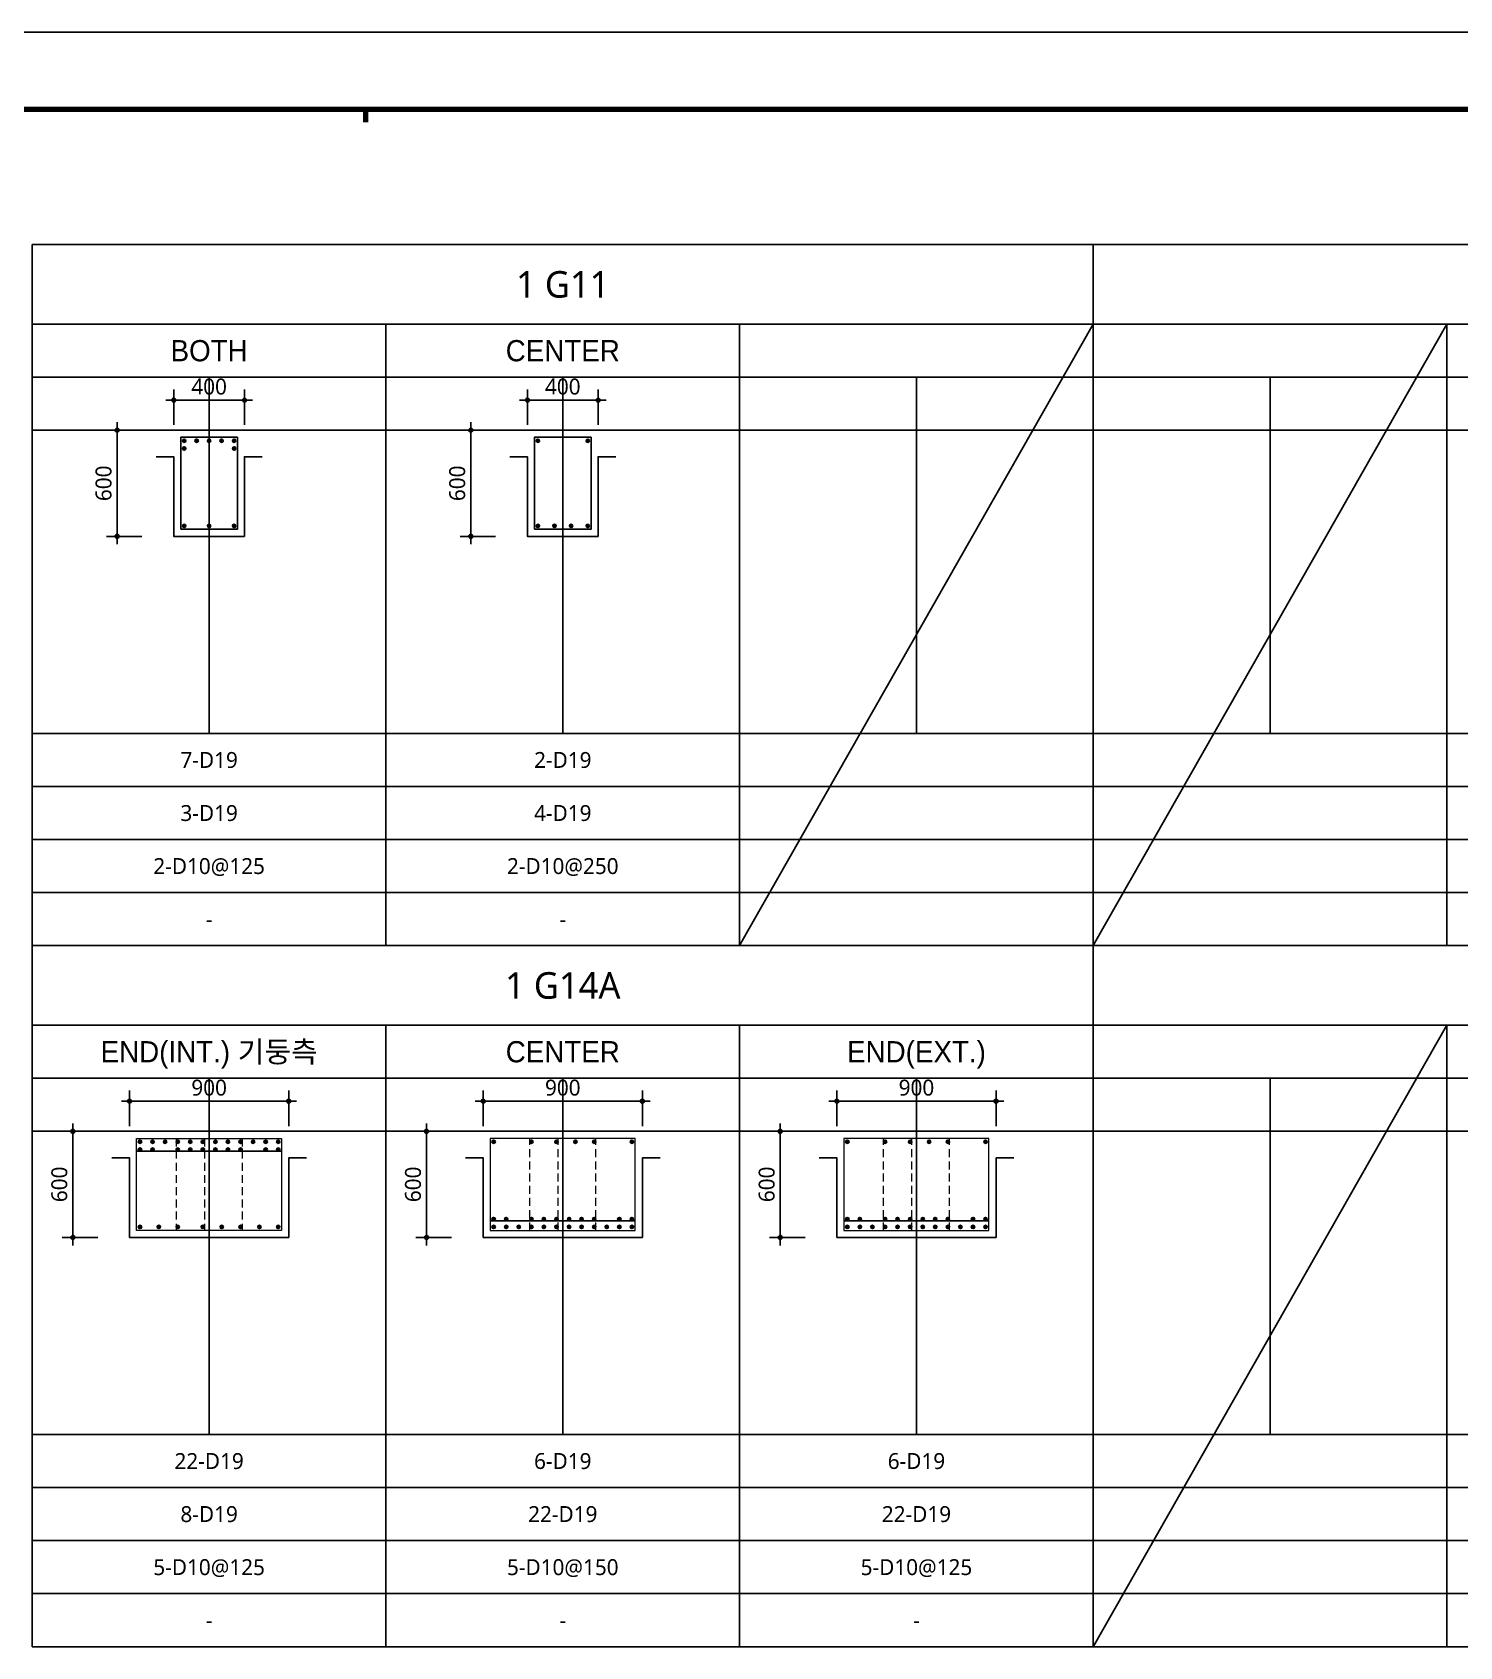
# Model space of a CAD drawing. Header units: millimetres. Extents: x 0 to 252030, y -124740 to 196020.
# Drawn here: x 160953 to 169025, y 115610 to 124740 of the extents above; entities that cross this region are included whole.
import ezdxf
from ezdxf.enums import TextEntityAlignment as Align

# ---------------------------------------------------------------- set-up
doc = ezdxf.new("R2010")
doc.units = ezdxf.units.MM
doc.header["$LTSCALE"] = 30
doc.linetypes.add('HID', pattern=[2.3, 1.5, -0.8])
doc.layers.get('DEFPOINTS').update_dxf_attribs({"color": 142})
for name, color, linetype in [('0-SEC1', 3, 'Continuous'), ('CON', 2, 'Continuous'), ('DIM', 7, 'Continuous'), ('ETC', 7, 'Continuous'), ('S-철근', 3, 'Continuous'), ('SHEET', 7, 'Continuous'), ('TXT', 3, 'Continuous'), ('XR-FORM_(도룡동)$0$Sheet', 7, 'Continuous')]:
    doc.layers.add(name, color=color, linetype=linetype)
doc.layers.add('Stirrup', color=1, linetype='Continuous', lineweight=0)
doc.layers.add('TieBar', color=7, linetype='HID', lineweight=0)
doc.styles.get("Standard").update_dxf_attribs({"font": 'malgun.ttf'})
doc.styles.add('돋움', font='Dotum.ttf')
doc.styles.add('맑은 고딕', font='malgun.ttf')
doc.dimstyles.new('30NDIM', dxfattribs={"dimscale": 50, "dimtxt": 3, "dimasz": 1.5, "dimexe": 2, "dimexo": 6, "dimgap": 1, "dimtad": 1, "dimdec": 0, "dimrnd": 0.25, "dimzin": 0, "dimdsep": 46, "dimtxsty": 'Standard', "dimblk": 'Z_DOT', "dimcen": 5, "dimclrd": 256, "dimclre": 256, "dimclrt": 3, "dimadec": 0, "dimazin": 0, "dimtm": 1e-09, "dimtfac": 1, "dimtdec": 0, "dimtix": 1, "dimtmove": 2, "dimatfit": 1, "dimldrblk": 'Z_DOT', "dimfxl": 1, "dimtolj": 1, "dimtzin": 0, "dimarcsym": 0})

# ---------------------------------------------------------------- blocks, each defined once
blk = doc.blocks.new('4등분')
at = {"layer": 'DEFPOINTS'}
for p, q in [((1000, 3214.5), (1000, 1200)), ((3000, 3214.5), (3000, 1200)), ((5000, 3214.5), (5000, 1200)), ((0, 2914.5), (6000, 2914.5))]:
    blk.add_line(p, q, dxfattribs=at)
at = {"layer": 'SHEET'}
blk.add_line((0, 3514.5), (6000, 3514.5), dxfattribs=at)
at = {"layer": 'SHEET', "color": 6}
for p, q in [((2000, 3514.5), (2000, 0)), ((4000, 3514.5), (4000, 0)), ((0, 3214.5), (6000, 3214.5)), ((0, 1200), (6000, 1200)), ((0, 900), (6000, 900)), ((0, 600), (6000, 600)), ((0, 300), (6000, 300))]:
    blk.add_line(p, q, dxfattribs=at)
at = {"layer": 'SHEET'}
blk.add_lwpolyline([(6000, 3964.5), (0, 3964.5), (0, 0), (6000, 0)], close=True, dxfattribs=at)
blk = doc.blocks.new('XR-FORM_(도룡동)$0$S')
at = {"layer": 'XR-FORM_(도룡동)$0$Sheet', "const_width": 100}
blk.add_lwpolyline([(1850, 57950), (82250, 57950), (82250, 1200), (1850, 1200)], close=True, dxfattribs=at)
at = {"layer": 'XR-FORM_(도룡동)$0$Sheet', "linetype": 'Continuous', "const_width": 100}
blk.add_lwpolyline([(38745, 57950), (38745, 57700)], dxfattribs=at)
blk = doc.blocks.new('XR-FORM_(도룡동)', base_point=(101.33, -56114.51))
at = {"layer": 'DEFPOINTS'}
blk.add_lwpolyline([(0, 0), (420, 0), (420, 297), (0, 297)], close=True, dxfattribs=at)
at = {"xscale": 0.005, "yscale": 0.005, "zscale": 0.005}
blk.add_blockref('XR-FORM_(도룡동)$0$S', (-0.25, 0), dxfattribs=at)
blk = doc.blocks.new('Z_DOT')
at = {"layer": 'DIM', "color": 0}
for p, q in [((-1, 0), (1, 0)), ((0, -1), (0, 1))]:
    blk.add_line(p, q, dxfattribs=at)
for radius in [0.25, 0.125]:
    blk.add_circle((0, 0), radius, dxfattribs=at)
blk = doc.blocks.new('*D633')
at = {"layer": 'DEFPOINTS', "color": 0, "transparency": 16777216}
for p in [(162153, 122659.7), (161753, 122339.5), (162153, 122339.5)]:
    blk.add_point(p, dxfattribs=at)
at = {"layer": 'DIM', "lineweight": -2, "transparency": 16777216}
for p, q in [((161753, 122519.5), (161753, 122719.7)), ((162153, 122519.5), (162153, 122719.7)), ((161798, 122659.7), (162108, 122659.7))]:
    blk.add_line(p, q, dxfattribs=at)
at = {"layer": 'DIM', "lineweight": -2, "transparency": 16777216, "xscale": 45, "yscale": 45, "zscale": 45, "rotation": 180}
blk.add_blockref('Z_DOT', (161753, 122659.7), dxfattribs=at)
at = {"layer": 'DIM', "lineweight": -2, "transparency": 16777216, "xscale": 45, "yscale": 45, "zscale": 45}
blk.add_blockref('Z_DOT', (162153, 122659.7), dxfattribs=at)
at = {"layer": 'DIM', "color": 3, "transparency": 16777216, "insert": (161953, 122736.1), "char_height": 90, "attachment_point": 5}
blk.add_mtext('\\A1;400', dxfattribs=at)
blk = doc.blocks.new('*D634')
at = {"layer": 'DEFPOINTS', "color": 0, "transparency": 16777216}
for p in [(161432.8, 122489.5), (161753, 122489.5), (161753, 121889.5)]:
    blk.add_point(p, dxfattribs=at)
at = {"layer": 'DIM', "lineweight": -2, "transparency": 16777216}
for p, q in [((161573, 122489.5), (161372.8, 122489.5)), ((161432.8, 121934.5), (161432.8, 122444.5)), ((161573, 121889.5), (161372.8, 121889.5))]:
    blk.add_line(p, q, dxfattribs=at)
at = {"layer": 'DIM', "lineweight": -2, "transparency": 16777216, "xscale": 45, "yscale": 45, "zscale": 45}
for p, rotation in [((161432.8, 122489.5), 90), ((161432.8, 121889.5), 270)]:
    blk.add_blockref('Z_DOT', p, dxfattribs=dict(at, rotation=rotation))
at = {"layer": 'DIM', "color": 3, "transparency": 16777216, "insert": (161356.4, 122189.5), "char_height": 90, "attachment_point": 5, "rotation": 90}
blk.add_mtext('\\A1;600', dxfattribs=at)
blk = doc.blocks.new('*D635')
at = {"layer": 'DEFPOINTS', "color": 0, "transparency": 16777216}
for p in [(164153, 122659.7), (163753, 122339.5), (164153, 122339.5)]:
    blk.add_point(p, dxfattribs=at)
at = {"layer": 'DIM', "lineweight": -2, "transparency": 16777216}
for p, q in [((163753, 122519.5), (163753, 122719.7)), ((164153, 122519.5), (164153, 122719.7)), ((163798, 122659.7), (164108, 122659.7))]:
    blk.add_line(p, q, dxfattribs=at)
at = {"layer": 'DIM', "lineweight": -2, "transparency": 16777216, "xscale": 45, "yscale": 45, "zscale": 45, "rotation": 180}
blk.add_blockref('Z_DOT', (163753, 122659.7), dxfattribs=at)
at = {"layer": 'DIM', "lineweight": -2, "transparency": 16777216, "xscale": 45, "yscale": 45, "zscale": 45}
blk.add_blockref('Z_DOT', (164153, 122659.7), dxfattribs=at)
at = {"layer": 'DIM', "color": 3, "transparency": 16777216, "insert": (163953, 122736.1), "char_height": 90, "attachment_point": 5}
blk.add_mtext('\\A1;400', dxfattribs=at)
blk = doc.blocks.new('*D636')
at = {"layer": 'DEFPOINTS', "color": 0, "transparency": 16777216}
for p in [(163432.8, 122489.5), (163753, 122489.5), (163753, 121889.5)]:
    blk.add_point(p, dxfattribs=at)
at = {"layer": 'DIM', "lineweight": -2, "transparency": 16777216}
for p, q in [((163573, 122489.5), (163372.8, 122489.5)), ((163432.8, 121934.5), (163432.8, 122444.5)), ((163573, 121889.5), (163372.8, 121889.5))]:
    blk.add_line(p, q, dxfattribs=at)
at = {"layer": 'DIM', "lineweight": -2, "transparency": 16777216, "xscale": 45, "yscale": 45, "zscale": 45}
for p, rotation in [((163432.8, 122489.5), 90), ((163432.8, 121889.5), 270)]:
    blk.add_blockref('Z_DOT', p, dxfattribs=dict(at, rotation=rotation))
at = {"layer": 'DIM', "color": 3, "transparency": 16777216, "insert": (163356.4, 122189.5), "char_height": 90, "attachment_point": 5, "rotation": 90}
blk.add_mtext('\\A1;600', dxfattribs=at)
blk = doc.blocks.new('*D1129')
at = {"layer": 'DEFPOINTS', "color": 0, "transparency": 16777216}
for p in [(162403, 118695.2), (161503, 118375), (162403, 118375)]:
    blk.add_point(p, dxfattribs=at)
at = {"layer": 'DIM', "lineweight": -2, "transparency": 16777216}
for p, q in [((161503, 118555), (161503, 118755.2)), ((161548, 118695.2), (162358, 118695.2)), ((162403, 118555), (162403, 118755.2))]:
    blk.add_line(p, q, dxfattribs=at)
at = {"layer": 'DIM', "lineweight": -2, "transparency": 16777216, "xscale": 45, "yscale": 45, "zscale": 45, "rotation": 180}
blk.add_blockref('Z_DOT', (161503, 118695.2), dxfattribs=at)
at = {"layer": 'DIM', "lineweight": -2, "transparency": 16777216, "xscale": 45, "yscale": 45, "zscale": 45}
blk.add_blockref('Z_DOT', (162403, 118695.2), dxfattribs=at)
at = {"layer": 'DIM', "color": 3, "transparency": 16777216, "insert": (161953, 118771.6), "char_height": 90, "attachment_point": 5}
blk.add_mtext('\\A1;900', dxfattribs=at)
blk = doc.blocks.new('*D1130')
at = {"layer": 'DEFPOINTS', "color": 0, "transparency": 16777216}
for p in [(161182.8, 118525), (161503, 118525), (161503, 117925)]:
    blk.add_point(p, dxfattribs=at)
at = {"layer": 'DIM', "lineweight": -2, "transparency": 16777216}
for p, q in [((161323, 118525), (161122.8, 118525)), ((161182.8, 117970), (161182.8, 118480)), ((161323, 117925), (161122.8, 117925))]:
    blk.add_line(p, q, dxfattribs=at)
at = {"layer": 'DIM', "lineweight": -2, "transparency": 16777216, "xscale": 45, "yscale": 45, "zscale": 45}
for p, rotation in [((161182.8, 118525), 90), ((161182.8, 117925), 270)]:
    blk.add_blockref('Z_DOT', p, dxfattribs=dict(at, rotation=rotation))
at = {"layer": 'DIM', "color": 3, "transparency": 16777216, "insert": (161106.4, 118225), "char_height": 90, "attachment_point": 5, "rotation": 90}
blk.add_mtext('\\A1;600', dxfattribs=at)
blk = doc.blocks.new('*D1131')
at = {"layer": 'DEFPOINTS', "color": 0, "transparency": 16777216}
for p in [(164403, 118695.2), (163503, 118375), (164403, 118375)]:
    blk.add_point(p, dxfattribs=at)
at = {"layer": 'DIM', "lineweight": -2, "transparency": 16777216}
for p, q in [((163503, 118555), (163503, 118755.2)), ((163548, 118695.2), (164358, 118695.2)), ((164403, 118555), (164403, 118755.2))]:
    blk.add_line(p, q, dxfattribs=at)
at = {"layer": 'DIM', "lineweight": -2, "transparency": 16777216, "xscale": 45, "yscale": 45, "zscale": 45, "rotation": 180}
blk.add_blockref('Z_DOT', (163503, 118695.2), dxfattribs=at)
at = {"layer": 'DIM', "lineweight": -2, "transparency": 16777216, "xscale": 45, "yscale": 45, "zscale": 45}
blk.add_blockref('Z_DOT', (164403, 118695.2), dxfattribs=at)
at = {"layer": 'DIM', "color": 3, "transparency": 16777216, "insert": (163953, 118771.6), "char_height": 90, "attachment_point": 5}
blk.add_mtext('\\A1;900', dxfattribs=at)
blk = doc.blocks.new('*D1132')
at = {"layer": 'DEFPOINTS', "color": 0, "transparency": 16777216}
for p in [(163182.8, 118525), (163503, 118525), (163503, 117925)]:
    blk.add_point(p, dxfattribs=at)
at = {"layer": 'DIM', "lineweight": -2, "transparency": 16777216}
for p, q in [((163323, 118525), (163122.8, 118525)), ((163182.8, 117970), (163182.8, 118480)), ((163323, 117925), (163122.8, 117925))]:
    blk.add_line(p, q, dxfattribs=at)
at = {"layer": 'DIM', "lineweight": -2, "transparency": 16777216, "xscale": 45, "yscale": 45, "zscale": 45}
for p, rotation in [((163182.8, 118525), 90), ((163182.8, 117925), 270)]:
    blk.add_blockref('Z_DOT', p, dxfattribs=dict(at, rotation=rotation))
at = {"layer": 'DIM', "color": 3, "transparency": 16777216, "insert": (163106.4, 118225), "char_height": 90, "attachment_point": 5, "rotation": 90}
blk.add_mtext('\\A1;600', dxfattribs=at)
blk = doc.blocks.new('*D1133')
at = {"layer": 'DEFPOINTS', "color": 0, "transparency": 16777216}
for p in [(166403, 118695.2), (165503, 118375), (166403, 118375)]:
    blk.add_point(p, dxfattribs=at)
at = {"layer": 'DIM', "lineweight": -2, "transparency": 16777216}
for p, q in [((165503, 118555), (165503, 118755.2)), ((165548, 118695.2), (166358, 118695.2)), ((166403, 118555), (166403, 118755.2))]:
    blk.add_line(p, q, dxfattribs=at)
at = {"layer": 'DIM', "lineweight": -2, "transparency": 16777216, "xscale": 45, "yscale": 45, "zscale": 45, "rotation": 180}
blk.add_blockref('Z_DOT', (165503, 118695.2), dxfattribs=at)
at = {"layer": 'DIM', "lineweight": -2, "transparency": 16777216, "xscale": 45, "yscale": 45, "zscale": 45}
blk.add_blockref('Z_DOT', (166403, 118695.2), dxfattribs=at)
at = {"layer": 'DIM', "color": 3, "transparency": 16777216, "insert": (165953, 118771.6), "char_height": 90, "attachment_point": 5}
blk.add_mtext('\\A1;900', dxfattribs=at)
blk = doc.blocks.new('*D1134')
at = {"layer": 'DEFPOINTS', "color": 0, "transparency": 16777216}
for p in [(165182.8, 118525), (165503, 118525), (165503, 117925)]:
    blk.add_point(p, dxfattribs=at)
at = {"layer": 'DIM', "lineweight": -2, "transparency": 16777216}
for p, q in [((165323, 118525), (165122.8, 118525)), ((165182.8, 117970), (165182.8, 118480)), ((165323, 117925), (165122.8, 117925))]:
    blk.add_line(p, q, dxfattribs=at)
at = {"layer": 'DIM', "lineweight": -2, "transparency": 16777216, "xscale": 45, "yscale": 45, "zscale": 45}
for p, rotation in [((165182.8, 118525), 90), ((165182.8, 117925), 270)]:
    blk.add_blockref('Z_DOT', p, dxfattribs=dict(at, rotation=rotation))
at = {"layer": 'DIM', "color": 3, "transparency": 16777216, "insert": (165106.4, 118225), "char_height": 90, "attachment_point": 5, "rotation": 90}
blk.add_mtext('\\A1;600', dxfattribs=at)

msp = doc.modelspace()

# ---------------------------------------------------------------- hatches: boundary and pattern name
at = {"layer": 'S-철근'}
h = msp.add_hatch(color=256, dxfattribs=at)
edge = h.paths.add_edge_path()
edge.add_arc((161812.08013, 122430.41992), 9.55, 0, 180)
edge.add_arc((161812.08013, 122430.41992), 9.55, 180, 360)
h = msp.add_hatch(color=256, dxfattribs=at)
edge = h.paths.add_edge_path()
edge.add_arc((161882.54013, 122430.41992), 9.55, 0, 180)
edge.add_arc((161882.54013, 122430.41992), 9.55, 180, 360)
h = msp.add_hatch(color=256, dxfattribs=at)
edge = h.paths.add_edge_path()
edge.add_arc((161953.00013, 122430.41992), 9.55, 0, 180)
edge.add_arc((161953.00013, 122430.41992), 9.55, 180, 360)
h = msp.add_hatch(color=256, dxfattribs=at)
edge = h.paths.add_edge_path()
edge.add_arc((162023.46013, 122430.41992), 9.55, 0, 180)
edge.add_arc((162023.46013, 122430.41992), 9.55, 180, 360)
h = msp.add_hatch(color=256, dxfattribs=at)
edge = h.paths.add_edge_path()
edge.add_arc((162093.92013, 122430.41992), 9.55, 0, 180)
edge.add_arc((162093.92013, 122430.41992), 9.55, 180, 360)
h = msp.add_hatch(color=256, dxfattribs=at)
edge = h.paths.add_edge_path()
edge.add_arc((163812.08013, 122430.41992), 9.55, 0, 180)
edge.add_arc((163812.08013, 122430.41992), 9.55, 180, 360)
h = msp.add_hatch(color=256, dxfattribs=at)
edge = h.paths.add_edge_path()
edge.add_arc((164093.92013, 122430.41992), 9.55, 0, 180)
edge.add_arc((164093.92013, 122430.41992), 9.55, 180, 360)
h = msp.add_hatch(color=256, dxfattribs=at)
edge = h.paths.add_edge_path()
edge.add_arc((161812.08013, 122386.31992), 9.55, 0, 180)
edge.add_arc((161812.08013, 122386.31992), 9.55, 180, 360)
h = msp.add_hatch(color=256, dxfattribs=at)
edge = h.paths.add_edge_path()
edge.add_arc((162093.92013, 122386.31992), 9.55, 0, 180)
edge.add_arc((162093.92013, 122386.31992), 9.55, 180, 360)
h = msp.add_hatch(color=256, dxfattribs=at)
edge = h.paths.add_edge_path()
edge.add_arc((161812.08013, 121948.57992), 9.55, 0, 180)
edge.add_arc((161812.08013, 121948.57992), 9.55, 180, 360)
h = msp.add_hatch(color=256, dxfattribs=at)
edge = h.paths.add_edge_path()
edge.add_arc((161953.00013, 121948.57992), 9.55, 0, 180)
edge.add_arc((161953.00013, 121948.57992), 9.55, 180, 360)
h = msp.add_hatch(color=256, dxfattribs=at)
edge = h.paths.add_edge_path()
edge.add_arc((162093.92013, 121948.57992), 9.55, 0, 180)
edge.add_arc((162093.92013, 121948.57992), 9.55, 180, 360)
h = msp.add_hatch(color=256, dxfattribs=at)
edge = h.paths.add_edge_path()
edge.add_arc((163812.08013, 121948.57992), 9.55, 0, 180)
edge.add_arc((163812.08013, 121948.57992), 9.55, 180, 360)
h = msp.add_hatch(color=256, dxfattribs=at)
edge = h.paths.add_edge_path()
edge.add_arc((163906.0268, 121948.57992), 9.55, 0, 180)
edge.add_arc((163906.0268, 121948.57992), 9.55, 180, 360)
h = msp.add_hatch(color=256, dxfattribs=at)
edge = h.paths.add_edge_path()
edge.add_arc((163999.97347, 121948.57992), 9.55, 0, 180)
edge.add_arc((163999.97347, 121948.57992), 9.55, 180, 360)
h = msp.add_hatch(color=256, dxfattribs=at)
edge = h.paths.add_edge_path()
edge.add_arc((164093.92013, 121948.57992), 9.55, 0, 180)
edge.add_arc((164093.92013, 121948.57992), 9.55, 180, 360)
h = msp.add_hatch(color=256, dxfattribs=at)
edge = h.paths.add_edge_path()
edge.add_arc((161562.08013, 118465.91992), 9.55, 0, 180)
edge.add_arc((161562.08013, 118465.91992), 9.55, 180, 360)
h = msp.add_hatch(color=256, dxfattribs=at)
edge = h.paths.add_edge_path()
edge.add_arc((161562.08013, 118421.81992), 9.55, 0, 180)
edge.add_arc((161562.08013, 118421.81992), 9.55, 180, 360)
h = msp.add_hatch(color=256, dxfattribs=at)
edge = h.paths.add_edge_path()
edge.add_arc((161633.1565, 118465.91992), 9.55, 0, 180)
edge.add_arc((161633.1565, 118465.91992), 9.55, 180, 360)
h = msp.add_hatch(color=256, dxfattribs=at)
edge = h.paths.add_edge_path()
edge.add_arc((161633.1565, 118421.81992), 9.55, 0, 180)
edge.add_arc((161633.1565, 118421.81992), 9.55, 180, 360)
h = msp.add_hatch(color=256, dxfattribs=at)
edge = h.paths.add_edge_path()
edge.add_arc((161704.23286, 118465.91992), 9.55, 0, 180)
edge.add_arc((161704.23286, 118465.91992), 9.55, 180, 360)
h = msp.add_hatch(color=256, dxfattribs=at)
edge = h.paths.add_edge_path()
edge.add_arc((161775.30922, 118465.91992), 9.55, 0, 180)
edge.add_arc((161775.30922, 118465.91992), 9.55, 180, 360)
h = msp.add_hatch(color=256, dxfattribs=at)
edge = h.paths.add_edge_path()
edge.add_arc((161775.30922, 118421.81992), 9.55, 0, 180)
edge.add_arc((161775.30922, 118421.81992), 9.55, 180, 360)
h = msp.add_hatch(color=256, dxfattribs=at)
edge = h.paths.add_edge_path()
edge.add_arc((161846.38559, 118465.91992), 9.55, 0, 180)
edge.add_arc((161846.38559, 118465.91992), 9.55, 180, 360)
h = msp.add_hatch(color=256, dxfattribs=at)
edge = h.paths.add_edge_path()
edge.add_arc((161846.38559, 118421.81992), 9.55, 0, 180)
edge.add_arc((161846.38559, 118421.81992), 9.55, 180, 360)
h = msp.add_hatch(color=256, dxfattribs=at)
edge = h.paths.add_edge_path()
edge.add_arc((161917.46195, 118465.91992), 9.55, 0, 180)
edge.add_arc((161917.46195, 118465.91992), 9.55, 180, 360)
h = msp.add_hatch(color=256, dxfattribs=at)
edge = h.paths.add_edge_path()
edge.add_arc((161917.46195, 118421.81992), 9.55, 0, 180)
edge.add_arc((161917.46195, 118421.81992), 9.55, 180, 360)
h = msp.add_hatch(color=256, dxfattribs=at)
edge = h.paths.add_edge_path()
edge.add_arc((161988.53831, 118465.91992), 9.55, 0, 180)
edge.add_arc((161988.53831, 118465.91992), 9.55, 180, 360)
h = msp.add_hatch(color=256, dxfattribs=at)
edge = h.paths.add_edge_path()
edge.add_arc((161988.53831, 118421.81992), 9.55, 0, 180)
edge.add_arc((161988.53831, 118421.81992), 9.55, 180, 360)
h = msp.add_hatch(color=256, dxfattribs=at)
edge = h.paths.add_edge_path()
edge.add_arc((162059.61468, 118465.91992), 9.55, 0, 180)
edge.add_arc((162059.61468, 118465.91992), 9.55, 180, 360)
h = msp.add_hatch(color=256, dxfattribs=at)
edge = h.paths.add_edge_path()
edge.add_arc((162059.61468, 118421.81992), 9.55, 0, 180)
edge.add_arc((162059.61468, 118421.81992), 9.55, 180, 360)
h = msp.add_hatch(color=256, dxfattribs=at)
edge = h.paths.add_edge_path()
edge.add_arc((162130.69104, 118465.91992), 9.55, 0, 180)
edge.add_arc((162130.69104, 118465.91992), 9.55, 180, 360)
h = msp.add_hatch(color=256, dxfattribs=at)
edge = h.paths.add_edge_path()
edge.add_arc((162130.69104, 118421.81992), 9.55, 0, 180)
edge.add_arc((162130.69104, 118421.81992), 9.55, 180, 360)
h = msp.add_hatch(color=256, dxfattribs=at)
edge = h.paths.add_edge_path()
edge.add_arc((162201.7674, 118465.91992), 9.55, 0, 180)
edge.add_arc((162201.7674, 118465.91992), 9.55, 180, 360)
h = msp.add_hatch(color=256, dxfattribs=at)
edge = h.paths.add_edge_path()
edge.add_arc((162272.84377, 118465.91992), 9.55, 0, 180)
edge.add_arc((162272.84377, 118465.91992), 9.55, 180, 360)
h = msp.add_hatch(color=256, dxfattribs=at)
edge = h.paths.add_edge_path()
edge.add_arc((162272.84377, 118421.81992), 9.55, 0, 180)
edge.add_arc((162272.84377, 118421.81992), 9.55, 180, 360)
h = msp.add_hatch(color=256, dxfattribs=at)
edge = h.paths.add_edge_path()
edge.add_arc((162343.92013, 118465.91992), 9.55, 0, 180)
edge.add_arc((162343.92013, 118465.91992), 9.55, 180, 360)
h = msp.add_hatch(color=256, dxfattribs=at)
edge = h.paths.add_edge_path()
edge.add_arc((162343.92013, 118421.81992), 9.55, 0, 180)
edge.add_arc((162343.92013, 118421.81992), 9.55, 180, 360)
h = msp.add_hatch(color=256, dxfattribs=at)
edge = h.paths.add_edge_path()
edge.add_arc((163562.08013, 118465.91992), 9.55, 180, 360, ccw=False)
edge.add_arc((163562.08013, 118465.91992), 9.55, 0, 180, ccw=False)
h = msp.add_hatch(color=256, dxfattribs=at)
edge = h.paths.add_edge_path()
edge.add_arc((163775.30922, 118465.91992), 9.55, 180, 360, ccw=False)
edge.add_arc((163775.30922, 118465.91992), 9.55, 0, 180, ccw=False)
h = msp.add_hatch(color=256, dxfattribs=at)
edge = h.paths.add_edge_path()
edge.add_arc((163917.46195, 118465.91992), 9.55, 180, 360, ccw=False)
edge.add_arc((163917.46195, 118465.91992), 9.55, 0, 180, ccw=False)
h = msp.add_hatch(color=256, dxfattribs=at)
edge = h.paths.add_edge_path()
edge.add_arc((164024.0765, 118465.91992), 9.55, 180, 360, ccw=False)
edge.add_arc((164024.0765, 118465.91992), 9.55, 0, 180, ccw=False)
h = msp.add_hatch(color=256, dxfattribs=at)
edge = h.paths.add_edge_path()
edge.add_arc((164130.69104, 118465.91992), 9.55, 180, 360, ccw=False)
edge.add_arc((164130.69104, 118465.91992), 9.55, 0, 180, ccw=False)
h = msp.add_hatch(color=256, dxfattribs=at)
edge = h.paths.add_edge_path()
edge.add_arc((164343.92013, 118465.91992), 9.55, 180, 360, ccw=False)
edge.add_arc((164343.92013, 118465.91992), 9.55, 0, 180, ccw=False)
h = msp.add_hatch(color=256, dxfattribs=at)
edge = h.paths.add_edge_path()
edge.add_arc((165562.08013, 118465.91992), 9.55, 180, 360, ccw=False)
edge.add_arc((165562.08013, 118465.91992), 9.55, 0, 180, ccw=False)
h = msp.add_hatch(color=256, dxfattribs=at)
edge = h.paths.add_edge_path()
edge.add_arc((165775.30922, 118465.91992), 9.55, 180, 360, ccw=False)
edge.add_arc((165775.30922, 118465.91992), 9.55, 0, 180, ccw=False)
h = msp.add_hatch(color=256, dxfattribs=at)
edge = h.paths.add_edge_path()
edge.add_arc((165917.46195, 118465.91992), 9.55, 180, 360, ccw=False)
edge.add_arc((165917.46195, 118465.91992), 9.55, 0, 180, ccw=False)
h = msp.add_hatch(color=256, dxfattribs=at)
edge = h.paths.add_edge_path()
edge.add_arc((166024.0765, 118465.91992), 9.55, 180, 360, ccw=False)
edge.add_arc((166024.0765, 118465.91992), 9.55, 0, 180, ccw=False)
h = msp.add_hatch(color=256, dxfattribs=at)
edge = h.paths.add_edge_path()
edge.add_arc((166130.69104, 118465.91992), 9.55, 180, 360, ccw=False)
edge.add_arc((166130.69104, 118465.91992), 9.55, 0, 180, ccw=False)
h = msp.add_hatch(color=256, dxfattribs=at)
edge = h.paths.add_edge_path()
edge.add_arc((166343.92013, 118465.91992), 9.55, 180, 360, ccw=False)
edge.add_arc((166343.92013, 118465.91992), 9.55, 0, 180, ccw=False)
h = msp.add_hatch(color=256, dxfattribs=at)
edge = h.paths.add_edge_path()
edge.add_arc((161562.08013, 117984.07992), 9.55, 0, 180)
edge.add_arc((161562.08013, 117984.07992), 9.55, 180, 360)
h = msp.add_hatch(color=256, dxfattribs=at)
edge = h.paths.add_edge_path()
edge.add_arc((161668.69468, 117984.07992), 9.55, 0, 180)
edge.add_arc((161668.69468, 117984.07992), 9.55, 180, 360)
h = msp.add_hatch(color=256, dxfattribs=at)
edge = h.paths.add_edge_path()
edge.add_arc((161775.30922, 117984.07992), 9.55, 0, 180)
edge.add_arc((161775.30922, 117984.07992), 9.55, 180, 360)
h = msp.add_hatch(color=256, dxfattribs=at)
edge = h.paths.add_edge_path()
edge.add_arc((161917.46195, 117984.07992), 9.55, 0, 180)
edge.add_arc((161917.46195, 117984.07992), 9.55, 180, 360)
h = msp.add_hatch(color=256, dxfattribs=at)
edge = h.paths.add_edge_path()
edge.add_arc((162024.0765, 117984.07992), 9.55, 0, 180)
edge.add_arc((162024.0765, 117984.07992), 9.55, 180, 360)
h = msp.add_hatch(color=256, dxfattribs=at)
edge = h.paths.add_edge_path()
edge.add_arc((162130.69104, 117984.07992), 9.55, 0, 180)
edge.add_arc((162130.69104, 117984.07992), 9.55, 180, 360)
h = msp.add_hatch(color=256, dxfattribs=at)
edge = h.paths.add_edge_path()
edge.add_arc((162237.30559, 117984.07992), 9.55, 0, 180)
edge.add_arc((162237.30559, 117984.07992), 9.55, 180, 360)
h = msp.add_hatch(color=256, dxfattribs=at)
edge = h.paths.add_edge_path()
edge.add_arc((162343.92013, 117984.07992), 9.55, 0, 180)
edge.add_arc((162343.92013, 117984.07992), 9.55, 180, 360)
h = msp.add_hatch(color=256, dxfattribs=at)
edge = h.paths.add_edge_path()
edge.add_arc((163562.08013, 118028.17992), 9.55, 180, 360, ccw=False)
edge.add_arc((163562.08013, 118028.17992), 9.55, 0, 180, ccw=False)
h = msp.add_hatch(color=256, dxfattribs=at)
edge = h.paths.add_edge_path()
edge.add_arc((163562.08013, 117984.07992), 9.55, 180, 360, ccw=False)
edge.add_arc((163562.08013, 117984.07992), 9.55, 0, 180, ccw=False)
h = msp.add_hatch(color=256, dxfattribs=at)
edge = h.paths.add_edge_path()
edge.add_arc((163633.1565, 118028.17992), 9.55, 180, 360, ccw=False)
edge.add_arc((163633.1565, 118028.17992), 9.55, 0, 180, ccw=False)
h = msp.add_hatch(color=256, dxfattribs=at)
edge = h.paths.add_edge_path()
edge.add_arc((163633.1565, 117984.07992), 9.55, 180, 360, ccw=False)
edge.add_arc((163633.1565, 117984.07992), 9.55, 0, 180, ccw=False)
h = msp.add_hatch(color=256, dxfattribs=at)
edge = h.paths.add_edge_path()
edge.add_arc((163704.23286, 117984.07992), 9.55, 180, 360, ccw=False)
edge.add_arc((163704.23286, 117984.07992), 9.55, 0, 180, ccw=False)
h = msp.add_hatch(color=256, dxfattribs=at)
edge = h.paths.add_edge_path()
edge.add_arc((163775.30922, 118028.17992), 9.55, 180, 360, ccw=False)
edge.add_arc((163775.30922, 118028.17992), 9.55, 0, 180, ccw=False)
h = msp.add_hatch(color=256, dxfattribs=at)
edge = h.paths.add_edge_path()
edge.add_arc((163775.30922, 117984.07992), 9.55, 180, 360, ccw=False)
edge.add_arc((163775.30922, 117984.07992), 9.55, 0, 180, ccw=False)
h = msp.add_hatch(color=256, dxfattribs=at)
edge = h.paths.add_edge_path()
edge.add_arc((163846.38559, 118028.17992), 9.55, 180, 360, ccw=False)
edge.add_arc((163846.38559, 118028.17992), 9.55, 0, 180, ccw=False)
h = msp.add_hatch(color=256, dxfattribs=at)
edge = h.paths.add_edge_path()
edge.add_arc((163846.38559, 117984.07992), 9.55, 180, 360, ccw=False)
edge.add_arc((163846.38559, 117984.07992), 9.55, 0, 180, ccw=False)
h = msp.add_hatch(color=256, dxfattribs=at)
edge = h.paths.add_edge_path()
edge.add_arc((163917.46195, 118028.17992), 9.55, 180, 360, ccw=False)
edge.add_arc((163917.46195, 118028.17992), 9.55, 0, 180, ccw=False)
h = msp.add_hatch(color=256, dxfattribs=at)
edge = h.paths.add_edge_path()
edge.add_arc((163917.46195, 117984.07992), 9.55, 180, 360, ccw=False)
edge.add_arc((163917.46195, 117984.07992), 9.55, 0, 180, ccw=False)
h = msp.add_hatch(color=256, dxfattribs=at)
edge = h.paths.add_edge_path()
edge.add_arc((163988.53831, 118028.17992), 9.55, 180, 360, ccw=False)
edge.add_arc((163988.53831, 118028.17992), 9.55, 0, 180, ccw=False)
h = msp.add_hatch(color=256, dxfattribs=at)
edge = h.paths.add_edge_path()
edge.add_arc((163988.53831, 117984.07992), 9.55, 180, 360, ccw=False)
edge.add_arc((163988.53831, 117984.07992), 9.55, 0, 180, ccw=False)
h = msp.add_hatch(color=256, dxfattribs=at)
edge = h.paths.add_edge_path()
edge.add_arc((164059.61468, 118028.17992), 9.55, 180, 360, ccw=False)
edge.add_arc((164059.61468, 118028.17992), 9.55, 0, 180, ccw=False)
h = msp.add_hatch(color=256, dxfattribs=at)
edge = h.paths.add_edge_path()
edge.add_arc((164059.61468, 117984.07992), 9.55, 180, 360, ccw=False)
edge.add_arc((164059.61468, 117984.07992), 9.55, 0, 180, ccw=False)
h = msp.add_hatch(color=256, dxfattribs=at)
edge = h.paths.add_edge_path()
edge.add_arc((164130.69104, 118028.17992), 9.55, 180, 360, ccw=False)
edge.add_arc((164130.69104, 118028.17992), 9.55, 0, 180, ccw=False)
h = msp.add_hatch(color=256, dxfattribs=at)
edge = h.paths.add_edge_path()
edge.add_arc((164130.69104, 117984.07992), 9.55, 180, 360, ccw=False)
edge.add_arc((164130.69104, 117984.07992), 9.55, 0, 180, ccw=False)
h = msp.add_hatch(color=256, dxfattribs=at)
edge = h.paths.add_edge_path()
edge.add_arc((164201.7674, 117984.07992), 9.55, 180, 360, ccw=False)
edge.add_arc((164201.7674, 117984.07992), 9.55, 0, 180, ccw=False)
h = msp.add_hatch(color=256, dxfattribs=at)
edge = h.paths.add_edge_path()
edge.add_arc((164272.84377, 118028.17992), 9.55, 180, 360, ccw=False)
edge.add_arc((164272.84377, 118028.17992), 9.55, 0, 180, ccw=False)
h = msp.add_hatch(color=256, dxfattribs=at)
edge = h.paths.add_edge_path()
edge.add_arc((164272.84377, 117984.07992), 9.55, 180, 360, ccw=False)
edge.add_arc((164272.84377, 117984.07992), 9.55, 0, 180, ccw=False)
h = msp.add_hatch(color=256, dxfattribs=at)
edge = h.paths.add_edge_path()
edge.add_arc((164343.92013, 118028.17992), 9.55, 180, 360, ccw=False)
edge.add_arc((164343.92013, 118028.17992), 9.55, 0, 180, ccw=False)
h = msp.add_hatch(color=256, dxfattribs=at)
edge = h.paths.add_edge_path()
edge.add_arc((164343.92013, 117984.07992), 9.55, 180, 360, ccw=False)
edge.add_arc((164343.92013, 117984.07992), 9.55, 0, 180, ccw=False)
h = msp.add_hatch(color=256, dxfattribs=at)
edge = h.paths.add_edge_path()
edge.add_arc((165562.08013, 118028.17992), 9.55, 180, 360, ccw=False)
edge.add_arc((165562.08013, 118028.17992), 9.55, 0, 180, ccw=False)
h = msp.add_hatch(color=256, dxfattribs=at)
edge = h.paths.add_edge_path()
edge.add_arc((165562.08013, 117984.07992), 9.55, 180, 360, ccw=False)
edge.add_arc((165562.08013, 117984.07992), 9.55, 0, 180, ccw=False)
h = msp.add_hatch(color=256, dxfattribs=at)
edge = h.paths.add_edge_path()
edge.add_arc((165633.1565, 118028.17992), 9.55, 180, 360, ccw=False)
edge.add_arc((165633.1565, 118028.17992), 9.55, 0, 180, ccw=False)
h = msp.add_hatch(color=256, dxfattribs=at)
edge = h.paths.add_edge_path()
edge.add_arc((165633.1565, 117984.07992), 9.55, 180, 360, ccw=False)
edge.add_arc((165633.1565, 117984.07992), 9.55, 0, 180, ccw=False)
h = msp.add_hatch(color=256, dxfattribs=at)
edge = h.paths.add_edge_path()
edge.add_arc((165704.23286, 117984.07992), 9.55, 180, 360, ccw=False)
edge.add_arc((165704.23286, 117984.07992), 9.55, 0, 180, ccw=False)
h = msp.add_hatch(color=256, dxfattribs=at)
edge = h.paths.add_edge_path()
edge.add_arc((165775.30922, 118028.17992), 9.55, 180, 360, ccw=False)
edge.add_arc((165775.30922, 118028.17992), 9.55, 0, 180, ccw=False)
h = msp.add_hatch(color=256, dxfattribs=at)
edge = h.paths.add_edge_path()
edge.add_arc((165775.30922, 117984.07992), 9.55, 180, 360, ccw=False)
edge.add_arc((165775.30922, 117984.07992), 9.55, 0, 180, ccw=False)
h = msp.add_hatch(color=256, dxfattribs=at)
edge = h.paths.add_edge_path()
edge.add_arc((165846.38559, 118028.17992), 9.55, 180, 360, ccw=False)
edge.add_arc((165846.38559, 118028.17992), 9.55, 0, 180, ccw=False)
h = msp.add_hatch(color=256, dxfattribs=at)
edge = h.paths.add_edge_path()
edge.add_arc((165846.38559, 117984.07992), 9.55, 180, 360, ccw=False)
edge.add_arc((165846.38559, 117984.07992), 9.55, 0, 180, ccw=False)
h = msp.add_hatch(color=256, dxfattribs=at)
edge = h.paths.add_edge_path()
edge.add_arc((165917.46195, 118028.17992), 9.55, 180, 360, ccw=False)
edge.add_arc((165917.46195, 118028.17992), 9.55, 0, 180, ccw=False)
h = msp.add_hatch(color=256, dxfattribs=at)
edge = h.paths.add_edge_path()
edge.add_arc((165917.46195, 117984.07992), 9.55, 180, 360, ccw=False)
edge.add_arc((165917.46195, 117984.07992), 9.55, 0, 180, ccw=False)
h = msp.add_hatch(color=256, dxfattribs=at)
edge = h.paths.add_edge_path()
edge.add_arc((165988.53831, 118028.17992), 9.55, 180, 360, ccw=False)
edge.add_arc((165988.53831, 118028.17992), 9.55, 0, 180, ccw=False)
h = msp.add_hatch(color=256, dxfattribs=at)
edge = h.paths.add_edge_path()
edge.add_arc((165988.53831, 117984.07992), 9.55, 180, 360, ccw=False)
edge.add_arc((165988.53831, 117984.07992), 9.55, 0, 180, ccw=False)
h = msp.add_hatch(color=256, dxfattribs=at)
edge = h.paths.add_edge_path()
edge.add_arc((166059.61468, 118028.17992), 9.55, 180, 360, ccw=False)
edge.add_arc((166059.61468, 118028.17992), 9.55, 0, 180, ccw=False)
h = msp.add_hatch(color=256, dxfattribs=at)
edge = h.paths.add_edge_path()
edge.add_arc((166059.61468, 117984.07992), 9.55, 180, 360, ccw=False)
edge.add_arc((166059.61468, 117984.07992), 9.55, 0, 180, ccw=False)
h = msp.add_hatch(color=256, dxfattribs=at)
edge = h.paths.add_edge_path()
edge.add_arc((166130.69104, 118028.17992), 9.55, 180, 360, ccw=False)
edge.add_arc((166130.69104, 118028.17992), 9.55, 0, 180, ccw=False)
h = msp.add_hatch(color=256, dxfattribs=at)
edge = h.paths.add_edge_path()
edge.add_arc((166130.69104, 117984.07992), 9.55, 180, 360, ccw=False)
edge.add_arc((166130.69104, 117984.07992), 9.55, 0, 180, ccw=False)
h = msp.add_hatch(color=256, dxfattribs=at)
edge = h.paths.add_edge_path()
edge.add_arc((166201.7674, 117984.07992), 9.55, 180, 360, ccw=False)
edge.add_arc((166201.7674, 117984.07992), 9.55, 0, 180, ccw=False)
h = msp.add_hatch(color=256, dxfattribs=at)
edge = h.paths.add_edge_path()
edge.add_arc((166272.84377, 118028.17992), 9.55, 180, 360, ccw=False)
edge.add_arc((166272.84377, 118028.17992), 9.55, 0, 180, ccw=False)
h = msp.add_hatch(color=256, dxfattribs=at)
edge = h.paths.add_edge_path()
edge.add_arc((166272.84377, 117984.07992), 9.55, 180, 360, ccw=False)
edge.add_arc((166272.84377, 117984.07992), 9.55, 0, 180, ccw=False)
h = msp.add_hatch(color=256, dxfattribs=at)
edge = h.paths.add_edge_path()
edge.add_arc((166343.92013, 118028.17992), 9.55, 180, 360, ccw=False)
edge.add_arc((166343.92013, 118028.17992), 9.55, 0, 180, ccw=False)
h = msp.add_hatch(color=256, dxfattribs=at)
edge = h.paths.add_edge_path()
edge.add_arc((166343.92013, 117984.07992), 9.55, 180, 360, ccw=False)
edge.add_arc((166343.92013, 117984.07992), 9.55, 0, 180, ccw=False)

# ---------------------------------------------------------------- linework, layer by layer
at = {"layer": 'CON', "color": 8}
for p, q in [((161653.00013, 122489.49992), (162253.00013, 122489.49992)), ((163653.00013, 122489.49992), (164253.00013, 122489.49992)), ((161403.00013, 118524.99992), (162503.00013, 118524.99992)), ((163403.00013, 118524.99992), (164503.00013, 118524.99992)), ((165403.00013, 118524.99992), (166503.00013, 118524.99992))]:
    msp.add_line(p, q, dxfattribs=at)
for points in [[(162253.00013, 122339.49992), (162153.00013, 122339.49992), (162153.00013, 121889.49992), (161753.00013, 121889.49992), (161753.00013, 122339.49992), (161653.00013, 122339.49992)], [(164253.00013, 122339.49992), (164153.00013, 122339.49992), (164153.00013, 121889.49992), (163753.00013, 121889.49992), (163753.00013, 122339.49992), (163653.00013, 122339.49992)], [(162503.00013, 118374.99992), (162403.00013, 118374.99992), (162403.00013, 117924.99992), (161503.00013, 117924.99992), (161503.00013, 118374.99992), (161403.00013, 118374.99992)], [(164503.00013, 118374.99992), (164403.00013, 118374.99992), (164403.00013, 117924.99992), (163503.00013, 117924.99992), (163503.00013, 118374.99992), (163403.00013, 118374.99992)], [(166503.00013, 118374.99992), (166403.00013, 118374.99992), (166403.00013, 117924.99992), (165503.00013, 117924.99992), (165503.00013, 118374.99992), (165403.00013, 118374.99992)]]:
    msp.add_lwpolyline(points, dxfattribs=at)
at = {"layer": 'ETC', "color": 8}
for p, q in [((161543.00013, 118412.26992), (162363.00013, 118412.26992)), ((163543.00013, 118018.62992), (164363.00013, 118018.62992)), ((165543.00013, 118018.62992), (166363.00013, 118018.62992))]:
    msp.add_line(p, q, dxfattribs=at)
at = {"layer": 'S-철근'}
for points in [[(161793.00013, 121929.49992), (161793.00013, 122449.49992), (162113.00013, 122449.49992), (162113.00013, 121929.49992), (161793.00013, 121929.49992)], [(163793.00013, 121929.49992), (163793.00013, 122449.49992), (164113.00013, 122449.49992), (164113.00013, 121929.49992), (163793.00013, 121929.49992)]]:
    msp.add_lwpolyline(points, dxfattribs=at)
for centre in [(161812.08013, 122430.41992), (161882.54013, 122430.41992), (161953.00013, 122430.41992), (162023.46013, 122430.41992), (162093.92013, 122430.41992), (163812.08013, 122430.41992), (164093.92013, 122430.41992), (161812.08013, 122386.31992), (162093.92013, 122386.31992), (161812.08013, 121948.57992), (161953.00013, 121948.57992), (162093.92013, 121948.57992), (163812.08013, 121948.57992), (163906.0268, 121948.57992), (163999.97347, 121948.57992), (164093.92013, 121948.57992), (161562.08013, 118465.91992), (161562.08013, 118421.81992), (161633.1565, 118465.91992), (161633.1565, 118421.81992), (161704.23286, 118465.91992), (161775.30922, 118465.91992), (161775.30922, 118421.81992), (161846.38559, 118465.91992), (161846.38559, 118421.81992), (161917.46195, 118465.91992), (161917.46195, 118421.81992), (161988.53831, 118465.91992), (161988.53831, 118421.81992), (162059.61468, 118465.91992), (162059.61468, 118421.81992), (162130.69104, 118465.91992), (162130.69104, 118421.81992), (162201.7674, 118465.91992), (162272.84377, 118465.91992), (162272.84377, 118421.81992), (162343.92013, 118465.91992), (162343.92013, 118421.81992), (163562.08013, 118465.91992), (163775.30922, 118465.91992), (163917.46195, 118465.91992), (164024.0765, 118465.91992), (164130.69104, 118465.91992), (164343.92013, 118465.91992), (165562.08013, 118465.91992), (165775.30922, 118465.91992), (165917.46195, 118465.91992), (166024.0765, 118465.91992), (166130.69104, 118465.91992), (166343.92013, 118465.91992), (161562.08013, 117984.07992), (161668.69468, 117984.07992), (161775.30922, 117984.07992), (161917.46195, 117984.07992), (162024.0765, 117984.07992), (162130.69104, 117984.07992), (162237.30559, 117984.07992), (162343.92013, 117984.07992), (163562.08013, 118028.17992), (163562.08013, 117984.07992), (163633.1565, 118028.17992), (163633.1565, 117984.07992), (163704.23286, 117984.07992), (163775.30922, 118028.17992), (163775.30922, 117984.07992), (163846.38559, 118028.17992), (163846.38559, 117984.07992), (163917.46195, 118028.17992), (163917.46195, 117984.07992), (163988.53831, 118028.17992), (163988.53831, 117984.07992), (164059.61468, 118028.17992), (164059.61468, 117984.07992), (164130.69104, 118028.17992), (164130.69104, 117984.07992), (164201.7674, 117984.07992), (164272.84377, 118028.17992), (164272.84377, 117984.07992), (164343.92013, 118028.17992), (164343.92013, 117984.07992), (165562.08013, 118028.17992), (165562.08013, 117984.07992), (165633.1565, 118028.17992), (165633.1565, 117984.07992), (165704.23286, 117984.07992), (165775.30922, 118028.17992), (165775.30922, 117984.07992), (165846.38559, 118028.17992), (165846.38559, 117984.07992), (165917.46195, 118028.17992), (165917.46195, 117984.07992), (165988.53831, 118028.17992), (165988.53831, 117984.07992), (166059.61468, 118028.17992), (166059.61468, 117984.07992), (166130.69104, 118028.17992), (166130.69104, 117984.07992), (166201.7674, 117984.07992), (166272.84377, 118028.17992), (166272.84377, 117984.07992), (166343.92013, 118028.17992), (166343.92013, 117984.07992)]:
    msp.add_circle(centre, 9.55, dxfattribs=at)
at = {"layer": 'SHEET'}
for p, q in [((166953.00013, 123089.49992), (164953.00013, 119574.99992)), ((168953.00013, 123089.49992), (166953.00013, 119574.99992)), ((168953.00013, 119124.99992), (166953.00013, 115610.49992))]:
    msp.add_line(p, q, dxfattribs=at)
at = {"layer": 'Stirrup', "color": 3}
for points in [[(161543.00013, 117964.99992), (161543.00013, 118484.99992), (162363.00013, 118484.99992), (162363.00013, 117964.99992), (161543.00013, 117964.99992)], [(163543.00013, 118484.99992), (163543.00013, 117964.99992), (164363.00013, 117964.99992), (164363.00013, 118484.99992), (163543.00013, 118484.99992)], [(165543.00013, 118484.99992), (165543.00013, 117964.99992), (166363.00013, 117964.99992), (166363.00013, 118484.99992), (165543.00013, 118484.99992)]]:
    msp.add_lwpolyline(points, dxfattribs=at)
at = {"layer": 'TieBar'}
for p, q in [((161765.75922, 118484.99992), (161765.75922, 117964.99992)), ((161927.01195, 118484.99992), (161927.01195, 117964.99992)), ((162140.24104, 118484.99992), (162140.24104, 117964.99992)), ((163765.75922, 117964.99992), (163765.75922, 118484.99992)), ((163927.01195, 117964.99992), (163927.01195, 118484.99992)), ((164140.24104, 117964.99992), (164140.24104, 118484.99992)), ((165765.75922, 117964.99992), (165765.75922, 118484.99992)), ((165927.01195, 117964.99992), (165927.01195, 118484.99992)), ((166140.24104, 117964.99992), (166140.24104, 118484.99992))]:
    msp.add_line(p, q, dxfattribs=at)

# ---------------------------------------------------------------- block references
for p in [(160953.00013, 119574.99992), (166953.00013, 119574.99992), (160953.00013, 115610.49992), (166953.00013, 115610.49992)]:
    msp.add_blockref('4등분', p)
at = {"layer": '0-SEC1', "xscale": 60, "yscale": 60, "zscale": 60}
msp.add_blockref('XR-FORM_(도룡동)', (157310.02429, -3259950.57868), dxfattribs=at)

# ---------------------------------------------------------------- texts
at = {"layer": 'TXT', "color": 2, "style": '맑은 고딕'}
for s, p in [('1 G11', (163953.00013, 123314.49992)), ('1 G14A', (163953.00013, 119349.99992))]:
    msp.add_text(s, height=150, dxfattribs=at).set_placement(p, align=Align.MIDDLE_CENTER)
at = {"layer": 'TXT'}
for s, height, style, p in [('BOTH', 120, '돋움', (161953.00013, 122939.49992)), ('CENTER', 120, '돋움', (163953.00013, 122939.49992)), ('7-D19', 90, '맑은 고딕', (161953.00013, 120624.99992)), ('2-D19', 90, '맑은 고딕', (163953.00013, 120624.99992)), ('3-D19', 90, '맑은 고딕', (161953.00013, 120324.99992)), ('4-D19', 90, '맑은 고딕', (163953.00013, 120324.99992)), ('2-D10@125', 90, '맑은 고딕', (161953.00013, 120024.99992)), ('2-D10@250', 90, '맑은 고딕', (163953.00013, 120024.99992)), ('-', 90, '맑은 고딕', (161953.00013, 119724.99992)), ('-', 90, '맑은 고딕', (163953.00013, 119724.99992)), ('END(INT.) 기둥측', 120, '돋움', (161953.00013, 118974.99992)), ('CENTER', 120, '돋움', (163953.00013, 118974.99992)), ('END(EXT.)', 120, '돋움', (165953.00013, 118974.99992)), ('22-D19', 90, '맑은 고딕', (161953.00013, 116660.49992)), ('6-D19', 90, '맑은 고딕', (163953.00013, 116660.49992)), ('6-D19', 90, '맑은 고딕', (165953.00013, 116660.49992)), ('8-D19', 90, '맑은 고딕', (161953.00013, 116360.49992)), ('22-D19', 90, '맑은 고딕', (163953.00013, 116360.49992)), ('22-D19', 90, '맑은 고딕', (165953.00013, 116360.49992)), ('5-D10@125', 90, '맑은 고딕', (161953.00013, 116060.49992)), ('5-D10@150', 90, '맑은 고딕', (163953.00013, 116060.49992)), ('5-D10@125', 90, '맑은 고딕', (165953.00013, 116060.49992)), ('-', 90, '맑은 고딕', (161953.00013, 115760.49992)), ('-', 90, '맑은 고딕', (163953.00013, 115760.49992)), ('-', 90, '맑은 고딕', (165953.00013, 115760.49992))]:
    msp.add_text(s, height=height, dxfattribs=dict(at, style=style)).set_placement(p, align=Align.MIDDLE_CENTER)

# ---------------------------------------------------------------- dimensions: what is measured, and where the dimension line sits
at = {"layer": 'DIM'}
for base, p1, p2, picture, middle in [((162153.00013, 122659.65148), (161753.00013, 122339.49992), (162153.00013, 122339.49992), '*D633', (161953.00013, 122736.14945)), ((164153.00013, 122659.65148), (163753.00013, 122339.49992), (164153.00013, 122339.49992), '*D635', (163953.00013, 122736.14945)), ((162403.00013, 118695.15148), (161503.00013, 118374.99992), (162403.00013, 118374.99992), '*D1129', (161953.00013, 118771.64945)), ((164403.00013, 118695.15148), (163503.00013, 118374.99992), (164403.00013, 118374.99992), '*D1131', (163953.00013, 118771.64945)), ((166403.00013, 118695.15148), (165503.00013, 118374.99992), (166403.00013, 118374.99992), '*D1133', (165953.00013, 118771.64945))]:
    dim = msp.add_linear_dim(base=base, p1=p1, p2=p2, dimstyle='30NDIM', override={"dimscale": 30, "dimtxsty": 'Standard'}, dxfattribs=at)
    dim.commit()
    dim.dimension.update_dxf_attribs({"geometry": picture, "text_midpoint": middle})
for base, p1, p2, picture, middle in [((161432.84857, 122489.49992), (161753.00013, 121889.49992), (161753.00013, 122489.49992), '*D634', (161356.3506, 122189.49992)), ((163432.84857, 122489.49992), (163753.00013, 121889.49992), (163753.00013, 122489.49992), '*D636', (163356.3506, 122189.49992)), ((161182.84857, 118524.99992), (161503.00013, 117924.99992), (161503.00013, 118524.99992), '*D1130', (161106.3506, 118224.99992)), ((163182.84857, 118524.99992), (163503.00013, 117924.99992), (163503.00013, 118524.99992), '*D1132', (163106.3506, 118224.99992)), ((165182.84857, 118524.99992), (165503.00013, 117924.99992), (165503.00013, 118524.99992), '*D1134', (165106.3506, 118224.99992))]:
    dim = msp.add_linear_dim(base=base, p1=p1, p2=p2, angle=90, dimstyle='30NDIM', override={"dimscale": 30, "dimtxsty": 'Standard'}, dxfattribs=at)
    dim.commit()
    dim.dimension.update_dxf_attribs({"geometry": picture, "text_midpoint": middle})

doc.saveas('drawing.dxf')
